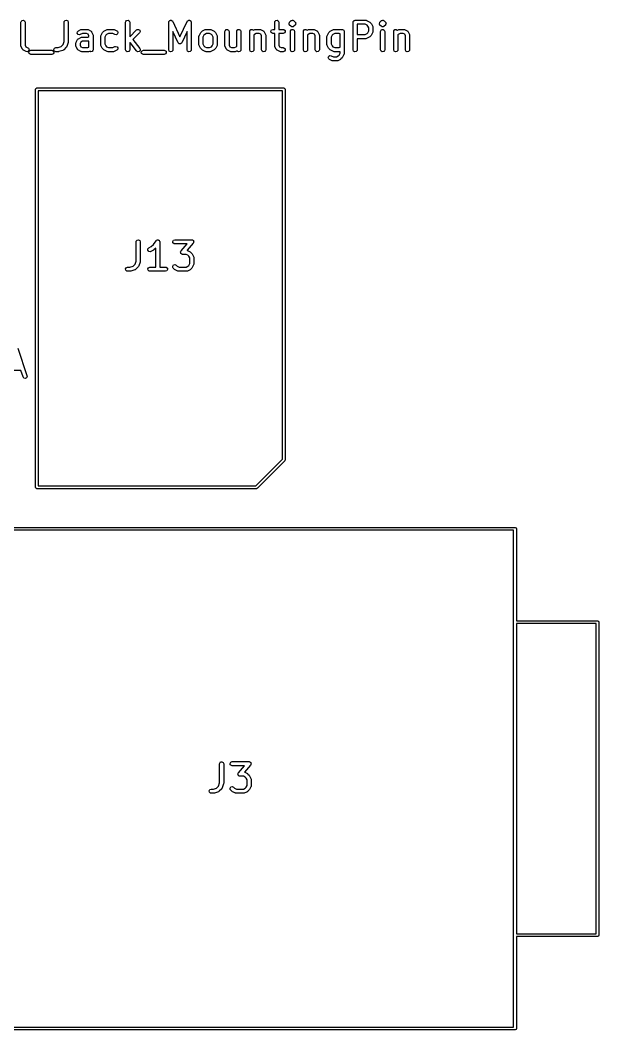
# Model space of a CAD drawing. Extents: x 0.58 to 7.69, y -5 to -0.56.
# Drawn here: x 6.862 to 7.692, y -2.01 to -0.562 of the extents above; entities that cross this region are included whole.
import ezdxf

# ---------------------------------------------------------------- set-up
doc = ezdxf.new("R2010")
doc.units = 0
doc.header["$MEASUREMENT"] = 0
doc.layers.add('BLACK', color=7, linetype='CONTINUOUS')

msp = doc.modelspace()

# ---------------------------------------------------------------- linework, layer by layer
at = {"layer": 'BLACK', "linetype": 'CONTINUOUS'}
for p, q in [((6.86319, -0.56515), (6.86337, -0.56414)), ((6.86337, -0.56414), (6.86467, -0.562593)), ((6.86467, -0.562593), (6.86665, -0.562242)), ((6.86665, -0.562242), (6.8684, -0.563252)), ((6.8684, -0.563252), (6.86909, -0.56515)), ((6.92506, -0.56515), (6.92523, -0.56414)), ((6.92523, -0.56414), (6.92653, -0.562593)), ((6.92653, -0.562593), (6.92852, -0.562242)), ((6.92852, -0.562242), (6.93027, -0.563252)), ((6.93027, -0.563252), (6.93096, -0.56515)), ((7.01317, -0.56515), (7.01335, -0.56414)), ((7.01335, -0.56414), (7.01465, -0.562593)), ((7.01465, -0.562593), (7.01664, -0.562242)), ((7.01664, -0.562242), (7.01838, -0.563252)), ((7.01838, -0.563252), (7.01908, -0.56515)), ((7.07504, -0.56515), (7.07522, -0.56414)), ((7.07522, -0.56414), (7.07547, -0.563838)), ((7.07547, -0.563838), (7.07557, -0.563457)), ((7.07557, -0.563457), (7.0761, -0.563087)), ((7.0761, -0.563087), (7.07651, -0.562593)), ((7.07651, -0.562593), (7.0769, -0.562525)), ((7.0769, -0.562525), (7.07723, -0.562298)), ((7.07723, -0.562298), (7.07787, -0.562354)), ((7.07787, -0.562354), (7.0785, -0.562242)), ((7.0785, -0.562242), (7.07884, -0.56244)), ((7.07884, -0.56244), (7.07924, -0.562474)), ((7.07924, -0.562474), (7.07969, -0.56293)), ((7.07969, -0.56293), (7.08025, -0.563252)), ((7.08025, -0.563252), (7.08039, -0.563623)), ((7.08039, -0.563623), (7.08067, -0.563902)), ((7.08067, -0.563902), (7.09111, -0.586289)), ((7.09111, -0.586289), (7.10156, -0.563902)), ((7.10156, -0.563902), (7.10215, -0.563062)), ((7.10215, -0.563062), (7.10251, -0.562895)), ((7.10251, -0.562895), (7.10276, -0.562593)), ((7.10276, -0.562593), (7.1034, -0.562481)), ((7.1034, -0.562481), (7.10398, -0.562209)), ((7.10398, -0.562209), (7.10436, -0.562311)), ((7.10436, -0.562311), (7.10475, -0.562242)), ((7.10475, -0.562242), (7.10531, -0.562565)), ((7.10531, -0.562565), (7.10593, -0.562732)), ((7.10593, -0.562732), (7.10616, -0.563055)), ((7.10616, -0.563055), (7.1065, -0.563252)), ((7.1065, -0.563252), (7.10672, -0.563858)), ((7.10672, -0.563858), (7.10709, -0.564387)), ((7.10709, -0.564387), (7.10705, -0.56478)), ((7.10705, -0.56478), (7.10719, -0.56515)), ((7.22689, -0.56515), (7.22707, -0.56414)), ((7.22707, -0.56414), (7.22837, -0.562593)), ((7.22837, -0.562593), (7.23036, -0.562242)), ((7.23036, -0.562242), (7.23211, -0.563252)), ((7.23211, -0.563252), (7.2328, -0.56515)), ((7.24838, -0.564937), (7.25026, -0.563062)), ((7.25026, -0.563062), (7.25057, -0.562839)), ((7.25057, -0.562839), (7.25065, -0.562732)), ((7.25065, -0.562732), (7.25078, -0.562698)), ((7.25078, -0.562693), (7.25087, -0.562593)), ((7.25078, -0.562698), (7.25078, -0.562693)), ((7.25087, -0.562593), (7.25095, -0.562579)), ((7.25095, -0.562579), (7.2511, -0.562474)), ((7.2511, -0.562474), (7.25186, -0.562407)), ((7.25186, -0.562407), (7.2526, -0.562209)), ((7.2526, -0.562209), (7.25272, -0.562266)), ((7.25272, -0.562266), (7.25286, -0.562242)), ((7.25286, -0.562242), (7.25297, -0.56231)), ((7.25297, -0.56231), (7.25311, -0.562298)), ((7.25311, -0.562298), (7.25374, -0.562738)), ((7.25374, -0.562738), (7.25443, -0.563062)), ((7.25443, -0.563062), (7.25631, -0.564937)), ((7.33938, -0.56515), (7.33945, -0.564767)), ((7.33942, -0.564638), (7.33949, -0.564524)), ((7.33945, -0.564767), (7.33942, -0.564638)), ((7.33949, -0.564524), (7.33956, -0.56414)), ((7.33956, -0.56414), (7.34005, -0.563553)), ((7.34005, -0.563553), (7.34043, -0.562888)), ((7.34043, -0.562888), (7.34068, -0.562797)), ((7.34068, -0.562797), (7.34086, -0.562593)), ((7.34086, -0.562593), (7.34161, -0.56246)), ((7.34161, -0.56246), (7.34233, -0.562198)), ((7.34233, -0.562198), (7.35733, -0.562198)), ((7.35733, -0.562198), (7.35834, -0.562376)), ((7.35834, -0.562376), (7.35848, -0.562489)), ((7.35848, -0.562489), (7.35865, -0.562509)), ((7.35865, -0.562509), (7.3624, -0.564384)), ((7.3624, -0.564384), (7.36311, -0.56491)), ((7.37774, -0.564937), (7.37961, -0.563062)), ((7.37961, -0.563062), (7.37993, -0.562839)), ((7.37993, -0.562839), (7.38001, -0.562732)), ((7.38001, -0.562732), (7.38014, -0.562698)), ((7.38014, -0.562693), (7.38023, -0.562593)), ((7.38014, -0.562698), (7.38014, -0.562693)), ((7.38023, -0.562593), (7.3803, -0.562579)), ((7.3803, -0.562579), (7.38045, -0.562474)), ((7.38045, -0.562474), (7.38122, -0.562407)), ((7.38122, -0.562407), (7.38196, -0.562209)), ((7.38196, -0.562209), (7.38208, -0.562266)), ((7.38208, -0.562266), (7.38222, -0.562242)), ((7.38222, -0.562242), (7.38233, -0.56231)), ((7.38233, -0.56231), (7.38247, -0.562298)), ((7.38247, -0.562298), (7.38309, -0.562738)), ((7.38309, -0.562738), (7.38379, -0.563062)), ((7.38379, -0.563062), (7.38567, -0.564937)), ((6.86319, -0.598896), (6.86319, -0.56515)), ((6.86909, -0.56515), (6.86909, -0.598199)), ((6.92506, -0.592793), (6.92506, -0.56515)), ((6.93096, -0.56515), (6.93096, -0.593272)), ((6.94393, -0.58099), (6.94405, -0.578974)), ((6.94405, -0.578974), (6.94544, -0.577507)), ((6.94544, -0.577507), (6.94919, -0.575633)), ((6.94919, -0.575633), (6.95017, -0.57534)), ((6.95017, -0.57534), (6.95034, -0.575381)), ((6.95034, -0.575381), (6.95051, -0.575321)), ((6.95051, -0.575321), (6.95801, -0.575321)), ((6.95801, -0.575321), (6.95902, -0.575499)), ((6.95902, -0.575499), (6.95915, -0.575612)), ((6.95915, -0.575612), (6.95933, -0.575633)), ((6.95933, -0.575633), (6.96308, -0.577507)), ((6.96308, -0.577507), (6.9639, -0.578118)), ((6.9639, -0.578118), (6.96407, -0.578524)), ((6.96407, -0.578524), (6.9644, -0.578828)), ((6.9644, -0.578828), (6.96627, -0.582577)), ((6.98029, -0.579935), (6.98216, -0.578061)), ((6.98216, -0.578061), (6.98289, -0.577554)), ((6.98289, -0.577554), (6.98293, -0.577507)), ((6.98293, -0.577507), (6.98668, -0.575633)), ((6.98668, -0.575633), (6.98766, -0.57534)), ((6.98766, -0.57534), (6.98784, -0.575381)), ((6.98784, -0.575381), (6.988, -0.575321)), ((6.988, -0.575321), (6.9955, -0.575321)), ((6.9955, -0.575321), (6.99651, -0.575499)), ((6.99651, -0.575499), (6.99665, -0.575612)), ((6.99665, -0.575612), (6.99682, -0.575633)), ((6.99682, -0.575633), (7.00057, -0.577507)), ((7.00057, -0.577507), (7.00139, -0.578118)), ((7.00139, -0.578118), (7.0022, -0.579972)), ((7.01317, -0.60452), (7.01317, -0.56515)), ((7.01908, -0.56515), (7.01908, -0.586143)), ((7.01908, -0.586143), (7.02903, -0.576186)), ((7.02903, -0.576186), (7.02987, -0.575598)), ((7.02987, -0.575598), (7.03189, -0.575422)), ((7.03189, -0.575422), (7.03354, -0.57658)), ((7.03406, -0.578531), (7.03321, -0.580362)), ((7.03354, -0.57658), (7.03406, -0.578531)), ((7.07504, -0.60452), (7.07504, -0.56515)), ((7.08844, -0.594521), (7.08094, -0.57846)), ((7.08094, -0.57846), (7.08094, -0.60452)), ((7.10128, -0.57846), (7.09379, -0.59452)), ((7.10128, -0.60452), (7.10128, -0.57846)), ((7.10719, -0.56515), (7.10719, -0.60452)), ((7.1209, -0.579935), (7.12277, -0.578061)), ((7.12277, -0.578061), (7.12349, -0.577554)), ((7.12349, -0.577554), (7.12354, -0.577507)), ((7.12354, -0.577507), (7.12729, -0.575633)), ((7.12729, -0.575633), (7.12827, -0.57534)), ((7.12827, -0.57534), (7.12844, -0.575381)), ((7.12844, -0.575381), (7.12861, -0.575321)), ((7.12861, -0.575321), (7.13423, -0.575321)), ((7.13423, -0.575321), (7.13524, -0.575499)), ((7.13524, -0.575499), (7.13538, -0.575612)), ((7.13538, -0.575612), (7.13555, -0.575633)), ((7.13555, -0.575633), (7.1393, -0.577507)), ((7.1393, -0.577507), (7.14001, -0.578033)), ((7.14001, -0.578033), (7.14007, -0.578061)), ((7.14007, -0.578061), (7.14195, -0.579935)), ((7.15565, -0.578274), (7.15583, -0.577264)), ((7.15565, -0.598896), (7.15565, -0.578274)), ((7.15583, -0.577264), (7.15713, -0.575717)), ((7.15713, -0.575717), (7.15912, -0.575366)), ((7.15912, -0.575366), (7.16087, -0.576376)), ((7.16087, -0.576376), (7.16156, -0.578274)), ((7.16156, -0.578274), (7.16156, -0.598199)), ((7.17253, -0.578274), (7.1727, -0.577264)), ((7.17253, -0.599548), (7.17253, -0.578274)), ((7.1727, -0.577264), (7.174, -0.575717)), ((7.174, -0.575717), (7.17599, -0.575366)), ((7.17599, -0.575366), (7.17774, -0.576376)), ((7.17774, -0.576376), (7.17843, -0.578274)), ((7.17843, -0.578274), (7.17843, -0.60452)), ((7.19127, -0.578274), (7.19145, -0.577264)), ((7.19127, -0.60452), (7.19127, -0.578274)), ((7.19145, -0.577264), (7.19275, -0.575717)), ((7.19275, -0.575717), (7.19474, -0.575366)), ((7.19474, -0.575366), (7.19649, -0.576376)), ((7.19649, -0.576376), (7.19657, -0.576611)), ((7.19657, -0.576611), (7.19853, -0.575633)), ((7.19853, -0.575633), (7.19951, -0.57534)), ((7.19951, -0.57534), (7.19968, -0.575381)), ((7.19968, -0.575381), (7.19985, -0.575321)), ((7.19985, -0.575321), (7.20547, -0.575321)), ((7.20547, -0.575321), (7.20648, -0.575499)), ((7.20648, -0.575499), (7.20662, -0.575612)), ((7.20662, -0.575612), (7.20679, -0.575633)), ((7.20679, -0.575633), (7.21054, -0.577507)), ((7.21054, -0.577507), (7.21137, -0.578118)), ((7.21137, -0.578118), (7.21154, -0.578524)), ((7.21154, -0.578524), (7.21186, -0.578828)), ((7.21186, -0.578828), (7.21374, -0.582577)), ((7.22131, -0.577761), (7.22232, -0.576012)), ((7.22166, -0.57975), (7.22131, -0.577761)), ((7.22232, -0.576012), (7.22422, -0.575321)), ((7.22422, -0.575321), (7.22689, -0.575321)), ((7.22689, -0.575321), (7.22689, -0.56515)), ((7.2328, -0.56515), (7.2328, -0.575321)), ((7.2328, -0.575321), (7.23922, -0.575321)), ((7.23922, -0.575321), (7.24023, -0.575499)), ((7.24023, -0.575499), (7.24178, -0.576797)), ((7.24213, -0.578786), (7.24112, -0.580536)), ((7.24178, -0.576797), (7.24213, -0.578786)), ((7.24753, -0.566768), (7.24764, -0.566526)), ((7.24773, -0.567509), (7.24753, -0.566768)), ((7.24762, -0.566261), (7.24806, -0.565632)), ((7.24764, -0.566526), (7.24762, -0.566261)), ((7.24779, -0.568273), (7.24773, -0.567509)), ((7.24802, -0.568592), (7.24779, -0.568273)), ((7.24805, -0.568719), (7.24802, -0.568592)), ((7.24816, -0.568794), (7.24805, -0.568719)), ((7.24806, -0.565632), (7.24838, -0.564937)), ((7.24838, -0.569113), (7.24816, -0.568794)), ((7.25026, -0.570988), (7.24838, -0.569113)), ((7.24939, -0.578274), (7.24957, -0.577264)), ((7.24939, -0.60452), (7.24939, -0.578274)), ((7.24957, -0.577264), (7.25087, -0.575717)), ((7.25095, -0.571312), (7.25026, -0.570988)), ((7.25087, -0.575717), (7.25286, -0.575366)), ((7.25158, -0.571752), (7.25095, -0.571312)), ((7.25171, -0.57174), (7.25158, -0.571752)), ((7.25183, -0.571808), (7.25171, -0.57174)), ((7.25196, -0.571784), (7.25183, -0.571808)), ((7.25209, -0.571841), (7.25196, -0.571784)), ((7.25283, -0.571643), (7.25209, -0.571841)), ((7.25359, -0.571576), (7.25283, -0.571643)), ((7.25286, -0.575366), (7.25461, -0.576376)), ((7.25374, -0.571471), (7.25359, -0.571576)), ((7.25382, -0.571457), (7.25374, -0.571471)), ((7.2539, -0.571357), (7.25382, -0.571457)), ((7.25391, -0.571353), (7.2539, -0.571357)), ((7.25404, -0.571319), (7.25391, -0.571353)), ((7.25411, -0.571211), (7.25404, -0.571319)), ((7.25443, -0.570988), (7.25411, -0.571211)), ((7.25631, -0.569113), (7.25443, -0.570988)), ((7.25461, -0.576376), (7.2553, -0.578274)), ((7.2553, -0.578274), (7.2553, -0.60452)), ((7.25631, -0.564937), (7.25653, -0.565256)), ((7.25663, -0.568418), (7.25631, -0.569113)), ((7.25653, -0.565256), (7.25664, -0.565331)), ((7.25707, -0.567789), (7.25663, -0.568418)), ((7.25664, -0.565331), (7.25667, -0.565458)), ((7.25667, -0.565458), (7.25689, -0.565777)), ((7.25689, -0.565777), (7.25696, -0.566541)), ((7.25696, -0.566541), (7.25716, -0.567282)), ((7.25716, -0.567282), (7.25705, -0.567524)), ((7.25705, -0.567524), (7.25707, -0.567789)), ((7.26814, -0.578274), (7.26832, -0.577264)), ((7.26814, -0.60452), (7.26814, -0.578274)), ((7.26832, -0.577264), (7.26961, -0.575717)), ((7.26961, -0.575717), (7.2716, -0.575366)), ((7.2716, -0.575366), (7.27335, -0.576376)), ((7.27335, -0.576376), (7.27344, -0.576611)), ((7.27344, -0.576611), (7.27539, -0.575633)), ((7.27539, -0.575633), (7.27638, -0.57534)), ((7.27638, -0.57534), (7.27655, -0.575381)), ((7.27655, -0.575381), (7.27672, -0.575321)), ((7.27672, -0.575321), (7.28234, -0.575321)), ((7.28234, -0.575321), (7.28335, -0.575499)), ((7.28335, -0.575499), (7.28348, -0.575612)), ((7.28348, -0.575612), (7.28366, -0.575633)), ((7.28366, -0.575633), (7.28741, -0.577507)), ((7.28741, -0.577507), (7.28823, -0.578118)), ((7.28823, -0.578118), (7.28841, -0.578524)), ((7.28841, -0.578524), (7.28873, -0.578828)), ((7.28873, -0.578828), (7.29061, -0.582577)), ((7.30462, -0.579935), (7.3065, -0.578061)), ((7.3065, -0.578061), (7.30722, -0.577554)), ((7.30722, -0.577554), (7.30727, -0.577507)), ((7.30727, -0.577507), (7.31102, -0.575633)), ((7.31102, -0.575633), (7.312, -0.57534)), ((7.312, -0.57534), (7.31217, -0.575381)), ((7.31217, -0.575381), (7.31234, -0.575321)), ((7.31234, -0.575321), (7.31984, -0.575321)), ((7.31984, -0.575321), (7.32085, -0.575499)), ((7.32085, -0.575499), (7.32098, -0.575612)), ((7.32098, -0.575612), (7.32116, -0.575633)), ((7.32116, -0.575633), (7.32188, -0.575993)), ((7.32188, -0.575993), (7.32211, -0.575717)), ((7.32211, -0.575717), (7.3241, -0.575366)), ((7.3241, -0.575366), (7.32585, -0.576376)), ((7.32585, -0.576376), (7.32654, -0.578274)), ((7.32654, -0.578274), (7.32654, -0.610145)), ((7.33938, -0.60452), (7.33938, -0.56515)), ((7.35663, -0.568103), (7.34529, -0.568103)), ((7.34529, -0.568103), (7.34529, -0.58282)), ((7.35933, -0.569452), (7.35663, -0.568103)), ((7.36053, -0.570649), (7.35933, -0.569452)), ((7.36188, -0.573346), (7.36053, -0.570649)), ((7.36053, -0.580274), (7.36188, -0.577577)), ((7.36188, -0.577577), (7.36188, -0.573346)), ((7.36311, -0.56491), (7.36317, -0.564937)), ((7.36317, -0.564937), (7.36504, -0.566812)), ((7.36504, -0.566812), (7.36555, -0.567535)), ((7.36555, -0.567535), (7.3656, -0.567579)), ((7.3656, -0.567579), (7.36747, -0.571329)), ((7.36747, -0.571329), (7.36776, -0.572312)), ((7.3676, -0.579284), (7.36749, -0.579419)), ((7.36778, -0.578274), (7.3676, -0.579284)), ((7.36776, -0.572312), (7.36772, -0.572484)), ((7.36772, -0.572484), (7.36778, -0.572649)), ((7.36778, -0.572649), (7.36778, -0.578274)), ((7.37689, -0.566768), (7.377, -0.566526)), ((7.37708, -0.567509), (7.37689, -0.566768)), ((7.37698, -0.566261), (7.37742, -0.565632)), ((7.377, -0.566526), (7.37698, -0.566261)), ((7.37715, -0.568273), (7.37708, -0.567509)), ((7.37737, -0.568592), (7.37715, -0.568273)), ((7.37741, -0.568719), (7.37737, -0.568592)), ((7.37752, -0.568794), (7.37741, -0.568719)), ((7.37742, -0.565632), (7.37774, -0.564937)), ((7.37774, -0.569113), (7.37752, -0.568794)), ((7.37961, -0.570988), (7.37774, -0.569113)), ((7.37875, -0.578274), (7.37893, -0.577264)), ((7.37875, -0.60452), (7.37875, -0.578274)), ((7.37893, -0.577264), (7.38023, -0.575717)), ((7.38031, -0.571312), (7.37961, -0.570988)), ((7.38023, -0.575717), (7.38222, -0.575366)), ((7.38094, -0.571752), (7.38031, -0.571312)), ((7.38107, -0.57174), (7.38094, -0.571752)), ((7.38119, -0.571808), (7.38107, -0.57174)), ((7.38132, -0.571784), (7.38119, -0.571808)), ((7.38145, -0.571841), (7.38132, -0.571784)), ((7.38219, -0.571643), (7.38145, -0.571841)), ((7.38295, -0.571576), (7.38219, -0.571643)), ((7.38222, -0.575366), (7.38396, -0.576376)), ((7.3831, -0.571471), (7.38295, -0.571576)), ((7.38318, -0.571457), (7.3831, -0.571471)), ((7.38326, -0.571357), (7.38318, -0.571457)), ((7.38327, -0.571353), (7.38326, -0.571357)), ((7.3834, -0.571319), (7.38327, -0.571353)), ((7.38347, -0.571211), (7.3834, -0.571319)), ((7.38379, -0.570988), (7.38347, -0.571211)), ((7.38567, -0.569113), (7.38379, -0.570988)), ((7.38396, -0.576376), (7.38466, -0.578274)), ((7.38466, -0.578274), (7.38466, -0.60452)), ((7.38567, -0.564937), (7.38589, -0.565256)), ((7.38599, -0.568418), (7.38567, -0.569113)), ((7.38589, -0.565256), (7.386, -0.565331)), ((7.38643, -0.567789), (7.38599, -0.568418)), ((7.386, -0.565331), (7.38603, -0.565458)), ((7.38603, -0.565458), (7.38625, -0.565777)), ((7.38625, -0.565777), (7.38632, -0.566541)), ((7.38632, -0.566541), (7.38652, -0.567282)), ((7.38652, -0.567282), (7.38641, -0.567524)), ((7.38641, -0.567524), (7.38643, -0.567789)), ((7.3975, -0.578274), (7.39768, -0.577264)), ((7.3975, -0.60452), (7.3975, -0.578274)), ((7.39768, -0.577264), (7.39897, -0.575717)), ((7.39897, -0.575717), (7.40096, -0.575366)), ((7.40096, -0.575366), (7.40271, -0.576376)), ((7.40271, -0.576376), (7.4028, -0.576611)), ((7.4028, -0.576611), (7.40475, -0.575633)), ((7.40475, -0.575633), (7.40574, -0.57534)), ((7.40574, -0.57534), (7.40591, -0.575381)), ((7.40591, -0.575381), (7.40607, -0.575321)), ((7.40607, -0.575321), (7.4117, -0.575321)), ((7.4117, -0.575321), (7.41271, -0.575499)), ((7.41271, -0.575499), (7.41284, -0.575612)), ((7.41284, -0.575612), (7.41302, -0.575633)), ((7.41302, -0.575633), (7.41677, -0.577507)), ((7.41677, -0.577507), (7.41759, -0.578118)), ((7.41759, -0.578118), (7.41777, -0.578524)), ((7.41777, -0.578524), (7.41809, -0.578828)), ((7.41809, -0.578828), (7.41996, -0.582577)), ((6.92355, -0.597301), (6.92506, -0.592793)), ((6.93096, -0.593272), (6.93081, -0.594141)), ((6.94224, -0.593826), (6.94412, -0.590077)), ((6.94513, -0.582613), (6.94393, -0.58099)), ((6.94412, -0.590077), (6.94473, -0.589253)), ((6.94473, -0.589253), (6.94513, -0.589077)), ((6.94709, -0.583082), (6.94513, -0.582613)), ((6.94513, -0.589077), (6.94544, -0.588756)), ((6.94544, -0.588756), (6.94919, -0.586881)), ((6.94808, -0.582789), (6.94709, -0.583082)), ((6.94896, -0.593598), (6.94783, -0.595844)), ((6.9512, -0.581226), (6.94808, -0.582789)), ((6.9512, -0.592475), (6.94896, -0.593598)), ((6.94919, -0.586881), (6.95017, -0.586589)), ((6.95017, -0.586589), (6.95034, -0.58663)), ((6.95034, -0.58663), (6.95051, -0.58657)), ((6.95051, -0.58657), (6.95918, -0.58657)), ((6.95731, -0.581226), (6.9512, -0.581226)), ((6.95988, -0.592475), (6.9512, -0.592475)), ((6.95955, -0.582349), (6.95731, -0.581226)), ((6.95918, -0.58657), (6.96068, -0.585823)), ((6.96068, -0.584595), (6.95955, -0.582349)), ((6.96005, -0.592415), (6.95988, -0.592475)), ((6.96022, -0.592456), (6.96005, -0.592415)), ((6.96068, -0.592319), (6.96022, -0.592456)), ((6.96068, -0.585823), (6.96068, -0.584595)), ((6.96068, -0.600821), (6.96068, -0.592319)), ((6.96627, -0.582577), (6.96656, -0.58356)), ((6.96656, -0.58356), (6.96652, -0.583732)), ((6.96652, -0.583732), (6.96658, -0.583898)), ((6.96658, -0.583898), (6.96658, -0.60452)), ((6.97755, -0.585773), (6.97773, -0.584763)), ((6.97755, -0.597021), (6.97755, -0.585773)), ((6.97773, -0.584763), (6.97784, -0.584628)), ((6.97784, -0.584628), (6.97786, -0.584452)), ((6.97786, -0.584452), (6.97974, -0.580703)), ((6.97974, -0.580703), (6.98026, -0.579994)), ((6.98026, -0.579994), (6.98029, -0.579935)), ((6.9848, -0.583772), (6.98346, -0.58647)), ((6.98346, -0.58647), (6.98346, -0.596324)), ((6.986, -0.582575), (6.9848, -0.583772)), ((6.9887, -0.581226), (6.986, -0.582575)), ((6.9948, -0.581226), (6.9887, -0.581226)), ((6.99793, -0.582789), (6.9948, -0.581226)), ((6.99994, -0.58302), (6.99793, -0.582789)), ((7.00162, -0.581908), (6.99994, -0.58302)), ((7.0022, -0.579972), (7.00162, -0.581908)), ((7.03321, -0.580362), (7.02377, -0.589799)), ((7.02377, -0.589799), (7.03348, -0.602749)), ((7.11816, -0.585773), (7.11834, -0.584763)), ((7.11816, -0.597021), (7.11816, -0.585773)), ((7.11834, -0.584763), (7.11845, -0.584628)), ((7.11845, -0.584628), (7.11847, -0.584452)), ((7.11847, -0.584452), (7.12034, -0.580703)), ((7.12034, -0.580703), (7.12087, -0.579994)), ((7.12087, -0.579994), (7.1209, -0.579935)), ((7.12541, -0.583772), (7.12406, -0.58647)), ((7.12406, -0.58647), (7.12406, -0.596324)), ((7.12661, -0.582575), (7.12541, -0.583772)), ((7.12931, -0.581226), (7.12661, -0.582575)), ((7.13354, -0.581226), (7.12931, -0.581226)), ((7.13623, -0.582575), (7.13354, -0.581226)), ((7.13743, -0.583772), (7.13623, -0.582575)), ((7.13878, -0.58647), (7.13743, -0.583772)), ((7.13878, -0.596324), (7.13878, -0.58647)), ((7.14195, -0.579935), (7.14245, -0.580658)), ((7.14245, -0.580658), (7.1425, -0.580703)), ((7.1425, -0.580703), (7.14437, -0.584452)), ((7.14437, -0.584452), (7.14467, -0.585435)), ((7.14467, -0.585435), (7.14462, -0.585607)), ((7.14462, -0.585607), (7.14469, -0.585773)), ((7.14469, -0.585773), (7.14469, -0.597021)), ((7.19785, -0.582575), (7.19718, -0.583246)), ((7.19718, -0.583246), (7.19718, -0.60452)), ((7.20055, -0.581226), (7.19785, -0.582575)), ((7.20478, -0.581226), (7.20055, -0.581226)), ((7.20702, -0.582349), (7.20478, -0.581226)), ((7.20815, -0.584595), (7.20702, -0.582349)), ((7.20815, -0.60452), (7.20815, -0.584595)), ((7.21374, -0.582577), (7.21403, -0.58356)), ((7.21403, -0.58356), (7.21399, -0.583732)), ((7.21399, -0.583732), (7.21405, -0.583898)), ((7.21405, -0.583898), (7.21405, -0.60452)), ((7.22321, -0.581048), (7.22166, -0.57975)), ((7.22422, -0.581226), (7.22321, -0.581048)), ((7.22689, -0.581226), (7.22422, -0.581226)), ((7.22689, -0.598896), (7.22689, -0.581226)), ((7.23922, -0.581226), (7.2328, -0.581226)), ((7.2328, -0.581226), (7.2328, -0.598199)), ((7.24112, -0.580536), (7.23922, -0.581226)), ((7.27472, -0.582575), (7.27404, -0.583246)), ((7.27404, -0.583246), (7.27404, -0.60452)), ((7.27741, -0.581226), (7.27472, -0.582575)), ((7.28164, -0.581226), (7.27741, -0.581226)), ((7.28389, -0.582349), (7.28164, -0.581226)), ((7.28501, -0.584595), (7.28389, -0.582349)), ((7.28501, -0.60452), (7.28501, -0.584595)), ((7.29061, -0.582577), (7.2909, -0.58356)), ((7.2909, -0.58356), (7.29086, -0.583732)), ((7.29086, -0.583732), (7.29092, -0.583898)), ((7.29092, -0.583898), (7.29092, -0.60452)), ((7.30188, -0.585773), (7.30206, -0.584763)), ((7.30188, -0.597021), (7.30188, -0.585773)), ((7.30206, -0.584763), (7.30218, -0.584628)), ((7.30218, -0.584628), (7.3022, -0.584452)), ((7.3022, -0.584452), (7.30407, -0.580703)), ((7.30407, -0.580703), (7.3046, -0.579994)), ((7.3046, -0.579994), (7.30462, -0.579935)), ((7.30914, -0.583772), (7.30779, -0.58647)), ((7.30779, -0.58647), (7.30779, -0.596324)), ((7.31034, -0.582575), (7.30914, -0.583772)), ((7.31303, -0.581226), (7.31034, -0.582575)), ((7.31914, -0.581226), (7.31303, -0.581226)), ((7.32063, -0.581973), (7.31914, -0.581226)), ((7.32063, -0.600821), (7.32063, -0.581973)), ((7.34529, -0.58282), (7.35663, -0.58282)), ((7.35733, -0.588726), (7.34529, -0.588726)), ((7.34529, -0.588726), (7.34529, -0.60452)), ((7.35663, -0.58282), (7.35933, -0.581471)), ((7.3575, -0.588665), (7.35733, -0.588726)), ((7.35767, -0.588706), (7.3575, -0.588665)), ((7.35865, -0.588414), (7.35767, -0.588706)), ((7.3624, -0.586539), (7.35865, -0.588414)), ((7.35933, -0.581471), (7.36053, -0.580274)), ((7.36244, -0.586492), (7.3624, -0.586539)), ((7.36317, -0.585986), (7.36244, -0.586492)), ((7.36504, -0.584111), (7.36317, -0.585986)), ((7.36507, -0.584053), (7.36504, -0.584111)), ((7.3656, -0.583344), (7.36507, -0.584053)), ((7.36747, -0.579594), (7.3656, -0.583344)), ((7.36749, -0.579419), (7.36747, -0.579594)), ((7.40407, -0.582575), (7.4034, -0.583246)), ((7.4034, -0.583246), (7.4034, -0.60452)), ((7.40677, -0.581226), (7.40407, -0.582575)), ((7.411, -0.581226), (7.40677, -0.581226)), ((7.41325, -0.582349), (7.411, -0.581226)), ((7.41437, -0.584595), (7.41325, -0.582349)), ((7.41437, -0.60452), (7.41437, -0.584595)), ((7.41996, -0.582577), (7.42026, -0.58356)), ((7.42026, -0.58356), (7.42022, -0.583732)), ((7.42022, -0.583732), (7.42028, -0.583898)), ((7.42028, -0.583898), (7.42028, -0.60452)), ((6.86325, -0.599062), (6.86319, -0.598896)), ((6.86321, -0.599234), (6.86325, -0.599062)), ((6.8635, -0.600217), (6.86321, -0.599234)), ((6.86538, -0.603966), (6.8635, -0.600217)), ((6.8657, -0.60427), (6.86538, -0.603966)), ((6.86587, -0.604676), (6.8657, -0.60427)), ((6.8667, -0.605287), (6.86587, -0.604676)), ((6.87045, -0.607161), (6.8667, -0.605287)), ((6.86909, -0.598199), (6.87022, -0.600445)), ((6.87022, -0.600445), (6.87309, -0.601879)), ((6.87245, -0.607392), (6.87045, -0.607161)), ((6.87414, -0.60628), (6.87245, -0.607392)), ((6.87309, -0.601879), (6.87391, -0.60249)), ((6.87391, -0.60249), (6.87471, -0.604344)), ((6.87471, -0.604344), (6.87414, -0.60628)), ((6.87448, -0.607757), (6.87549, -0.606008)), ((6.87483, -0.609746), (6.87448, -0.607757)), ((6.87549, -0.606008), (6.87739, -0.605317)), ((6.87739, -0.605317), (6.90739, -0.605317)), ((6.90739, -0.605317), (6.9084, -0.605495)), ((6.9084, -0.605495), (6.90994, -0.606794)), ((6.90994, -0.606794), (6.91029, -0.608783)), ((6.9101, -0.604008), (6.91111, -0.602259)), ((6.91045, -0.605997), (6.9101, -0.604008)), ((6.912, -0.607295), (6.91045, -0.605997)), ((6.91111, -0.602259), (6.91301, -0.601568)), ((6.91301, -0.607473), (6.912, -0.607295)), ((6.91301, -0.601568), (6.91628, -0.601568)), ((6.91676, -0.607473), (6.91301, -0.607473)), ((6.91628, -0.601568), (6.92079, -0.600065)), ((6.91682, -0.607451), (6.91676, -0.607473)), ((6.91769, -0.607322), (6.91682, -0.607451)), ((6.92332, -0.605447), (6.91769, -0.607322)), ((6.92079, -0.600065), (6.92355, -0.597301)), ((6.92346, -0.605337), (6.92332, -0.605447)), ((6.92363, -0.605322), (6.92346, -0.605337)), ((6.92447, -0.604734), (6.92363, -0.605322)), ((6.92822, -0.600984), (6.92447, -0.604734)), ((6.9283, -0.600824), (6.92822, -0.600984)), ((6.92845, -0.600732), (6.9283, -0.600824)), ((6.92894, -0.59983), (6.92845, -0.600732)), ((6.93081, -0.594206), (6.92894, -0.59983)), ((6.93081, -0.594141), (6.93081, -0.594206)), ((6.94193, -0.595147), (6.94211, -0.594137)), ((6.94193, -0.598896), (6.94193, -0.595147)), ((6.94199, -0.599062), (6.94193, -0.598896)), ((6.94195, -0.599234), (6.94199, -0.599062)), ((6.94224, -0.600217), (6.94195, -0.599234)), ((6.94211, -0.594137), (6.94222, -0.594001)), ((6.94222, -0.594001), (6.94224, -0.593826)), ((6.94412, -0.603966), (6.94224, -0.600217)), ((6.94444, -0.60427), (6.94412, -0.603966)), ((6.94461, -0.604676), (6.94444, -0.60427)), ((6.94544, -0.605287), (6.94461, -0.604676)), ((6.94919, -0.607161), (6.94544, -0.605287)), ((6.94783, -0.595844), (6.94783, -0.598199)), ((6.94783, -0.598199), (6.94896, -0.600445)), ((6.94896, -0.600445), (6.9512, -0.601568)), ((6.94936, -0.607182), (6.94919, -0.607161)), ((6.9495, -0.607295), (6.94936, -0.607182)), ((6.95051, -0.607473), (6.9495, -0.607295)), ((6.95988, -0.607473), (6.95051, -0.607473)), ((6.9512, -0.601568), (6.95918, -0.601568)), ((6.95918, -0.601568), (6.96068, -0.600821)), ((6.96005, -0.607413), (6.95988, -0.607473)), ((6.96022, -0.607454), (6.96005, -0.607413)), ((6.9612, -0.607161), (6.96022, -0.607454)), ((6.96198, -0.606772), (6.9612, -0.607161)), ((6.96312, -0.607428), (6.96198, -0.606772)), ((6.96511, -0.607078), (6.96312, -0.607428)), ((6.9664, -0.60553), (6.96511, -0.607078)), ((6.96658, -0.60452), (6.9664, -0.60553)), ((6.97761, -0.597187), (6.97755, -0.597021)), ((6.97757, -0.597359), (6.97761, -0.597187)), ((6.97786, -0.598342), (6.97757, -0.597359)), ((6.97974, -0.602091), (6.97786, -0.598342)), ((6.97978, -0.602136), (6.97974, -0.602091)), ((6.98029, -0.602859), (6.97978, -0.602136)), ((6.98216, -0.604734), (6.98029, -0.602859)), ((6.98222, -0.604761), (6.98216, -0.604734)), ((6.98293, -0.605287), (6.98222, -0.604761)), ((6.98668, -0.607161), (6.98293, -0.605287)), ((6.98346, -0.596324), (6.9848, -0.599022)), ((6.9848, -0.599022), (6.986, -0.600219)), ((6.986, -0.600219), (6.9887, -0.601568)), ((6.98686, -0.607182), (6.98668, -0.607161)), ((6.98699, -0.607295), (6.98686, -0.607182)), ((6.988, -0.607473), (6.98699, -0.607295)), ((6.9955, -0.607473), (6.988, -0.607473)), ((6.9887, -0.601568), (6.9948, -0.601568)), ((6.9948, -0.601568), (6.99793, -0.600005)), ((6.99567, -0.607413), (6.9955, -0.607473)), ((6.99584, -0.607454), (6.99567, -0.607413)), ((6.99682, -0.607161), (6.99584, -0.607454)), ((7.00057, -0.605287), (6.99682, -0.607161)), ((6.99793, -0.600005), (6.99891, -0.599712)), ((6.99891, -0.599712), (7.00088, -0.600182)), ((7.00196, -0.60382), (7.00057, -0.605287)), ((7.00088, -0.600182), (7.00208, -0.601804)), ((7.00208, -0.601804), (7.00196, -0.60382)), ((7.01386, -0.606418), (7.01317, -0.60452)), ((7.01561, -0.607428), (7.01386, -0.606418)), ((7.0176, -0.607078), (7.01561, -0.607428)), ((7.0189, -0.60553), (7.0176, -0.607078)), ((7.01908, -0.60452), (7.0189, -0.60553)), ((7.01955, -0.594018), (7.01908, -0.594495)), ((7.01908, -0.594495), (7.01908, -0.60452)), ((7.02876, -0.606292), (7.01955, -0.594018)), ((7.03045, -0.607396), (7.02876, -0.606292)), ((7.03246, -0.607154), (7.03045, -0.607396)), ((7.03384, -0.60568), (7.03246, -0.607154)), ((7.03348, -0.602749), (7.03395, -0.603664)), ((7.03395, -0.603664), (7.03384, -0.60568)), ((7.03571, -0.607757), (7.03672, -0.606008)), ((7.03606, -0.609746), (7.03571, -0.607757)), ((7.03672, -0.606008), (7.03862, -0.605317)), ((7.03862, -0.605317), (7.06862, -0.605317)), ((7.06862, -0.605317), (7.06963, -0.605495)), ((7.06963, -0.605495), (7.07117, -0.606794)), ((7.07117, -0.606794), (7.07152, -0.608783)), ((7.07573, -0.606418), (7.07504, -0.60452)), ((7.07748, -0.607428), (7.07573, -0.606418)), ((7.07947, -0.607078), (7.07748, -0.607428)), ((7.08076, -0.60553), (7.07947, -0.607078)), ((7.08094, -0.60452), (7.08076, -0.60553)), ((7.08898, -0.595062), (7.08844, -0.594521)), ((7.08942, -0.59569), (7.08898, -0.595062)), ((7.08968, -0.595759), (7.08942, -0.59569)), ((7.08987, -0.595948), (7.08968, -0.595759)), ((7.09063, -0.596015), (7.08987, -0.595948)), ((7.09137, -0.596213), (7.09063, -0.596015)), ((7.09161, -0.596101), (7.09137, -0.596213)), ((7.09188, -0.596124), (7.09161, -0.596101)), ((7.09251, -0.595684), (7.09188, -0.596124)), ((7.0932, -0.59536), (7.09251, -0.595684)), ((7.09343, -0.59504), (7.0932, -0.59536)), ((7.09353, -0.594965), (7.09343, -0.59504)), ((7.09357, -0.594838), (7.09353, -0.594965)), ((7.09379, -0.59452), (7.09357, -0.594838)), ((7.10198, -0.606418), (7.10128, -0.60452)), ((7.10372, -0.607428), (7.10198, -0.606418)), ((7.10571, -0.607078), (7.10372, -0.607428)), ((7.10701, -0.60553), (7.10571, -0.607078)), ((7.10719, -0.60452), (7.10701, -0.60553)), ((7.11822, -0.597187), (7.11816, -0.597021)), ((7.11818, -0.597359), (7.11822, -0.597187)), ((7.11847, -0.598342), (7.11818, -0.597359)), ((7.12034, -0.602091), (7.11847, -0.598342)), ((7.12039, -0.602136), (7.12034, -0.602091)), ((7.1209, -0.602859), (7.12039, -0.602136)), ((7.12277, -0.604734), (7.1209, -0.602859)), ((7.12283, -0.604761), (7.12277, -0.604734)), ((7.12354, -0.605287), (7.12283, -0.604761)), ((7.12729, -0.607161), (7.12354, -0.605287)), ((7.12406, -0.596324), (7.12541, -0.599022)), ((7.12541, -0.599022), (7.12661, -0.600219)), ((7.12661, -0.600219), (7.12931, -0.601568)), ((7.12746, -0.607182), (7.12729, -0.607161)), ((7.1276, -0.607295), (7.12746, -0.607182)), ((7.12861, -0.607473), (7.1276, -0.607295)), ((7.13423, -0.607473), (7.12861, -0.607473)), ((7.12931, -0.601568), (7.13354, -0.601568)), ((7.13354, -0.601568), (7.13623, -0.600219)), ((7.1344, -0.607413), (7.13423, -0.607473)), ((7.13457, -0.607454), (7.1344, -0.607413)), ((7.13555, -0.607161), (7.13457, -0.607454)), ((7.1393, -0.605287), (7.13555, -0.607161)), ((7.13623, -0.600219), (7.13743, -0.599022)), ((7.13743, -0.599022), (7.13878, -0.596324)), ((7.13935, -0.60524), (7.1393, -0.605287)), ((7.14007, -0.604734), (7.13935, -0.60524)), ((7.14195, -0.602859), (7.14007, -0.604734)), ((7.14197, -0.6028), (7.14195, -0.602859)), ((7.1425, -0.602091), (7.14197, -0.6028)), ((7.14437, -0.598342), (7.1425, -0.602091)), ((7.14439, -0.598166), (7.14437, -0.598342)), ((7.14451, -0.598031), (7.14439, -0.598166)), ((7.14469, -0.597021), (7.14451, -0.598031)), ((7.15571, -0.599062), (7.15565, -0.598896)), ((7.15567, -0.599234), (7.15571, -0.599062)), ((7.15596, -0.600217), (7.15567, -0.599234)), ((7.15784, -0.603966), (7.15596, -0.600217)), ((7.15816, -0.60427), (7.15784, -0.603966)), ((7.15834, -0.604676), (7.15816, -0.60427)), ((7.15916, -0.605287), (7.15834, -0.604676)), ((7.16291, -0.607161), (7.15916, -0.605287)), ((7.16156, -0.598199), (7.16268, -0.600445)), ((7.16268, -0.600445), (7.16493, -0.601568)), ((7.16308, -0.607182), (7.16291, -0.607161)), ((7.16322, -0.607295), (7.16308, -0.607182)), ((7.16423, -0.607473), (7.16322, -0.607295)), ((7.16985, -0.607473), (7.16423, -0.607473)), ((7.16493, -0.601568), (7.16916, -0.601568)), ((7.16916, -0.601568), (7.17185, -0.600219)), ((7.17002, -0.607413), (7.16985, -0.607473)), ((7.17019, -0.607454), (7.17002, -0.607413)), ((7.17117, -0.607161), (7.17019, -0.607454)), ((7.17313, -0.606183), (7.17117, -0.607161)), ((7.17185, -0.600219), (7.17253, -0.599548)), ((7.17322, -0.606418), (7.17313, -0.606183)), ((7.17497, -0.607428), (7.17322, -0.606418)), ((7.17695, -0.607078), (7.17497, -0.607428)), ((7.17825, -0.60553), (7.17695, -0.607078)), ((7.17843, -0.60452), (7.17825, -0.60553)), ((7.19196, -0.606418), (7.19127, -0.60452)), ((7.19371, -0.607428), (7.19196, -0.606418)), ((7.1957, -0.607078), (7.19371, -0.607428)), ((7.197, -0.60553), (7.1957, -0.607078)), ((7.19718, -0.60452), (7.197, -0.60553)), ((7.20884, -0.606418), (7.20815, -0.60452)), ((7.21059, -0.607428), (7.20884, -0.606418)), ((7.21258, -0.607078), (7.21059, -0.607428)), ((7.21387, -0.60553), (7.21258, -0.607078)), ((7.21405, -0.60452), (7.21387, -0.60553)), ((7.22695, -0.599062), (7.22689, -0.598896)), ((7.22691, -0.599234), (7.22695, -0.599062)), ((7.22721, -0.600217), (7.22691, -0.599234)), ((7.22908, -0.603966), (7.22721, -0.600217)), ((7.2294, -0.60427), (7.22908, -0.603966)), ((7.22958, -0.604676), (7.2294, -0.60427)), ((7.2304, -0.605287), (7.22958, -0.604676)), ((7.23415, -0.607161), (7.2304, -0.605287)), ((7.2328, -0.598199), (7.23392, -0.600445)), ((7.23392, -0.600445), (7.23617, -0.601568)), ((7.23433, -0.607182), (7.23415, -0.607161)), ((7.23446, -0.607295), (7.23433, -0.607182)), ((7.23547, -0.607473), (7.23446, -0.607295)), ((7.23922, -0.607473), (7.23547, -0.607473)), ((7.23617, -0.601568), (7.23922, -0.601568)), ((7.23922, -0.601568), (7.24023, -0.601746)), ((7.24112, -0.606782), (7.23922, -0.607473)), ((7.24023, -0.601746), (7.24178, -0.603044)), ((7.24213, -0.605033), (7.24112, -0.606782)), ((7.24178, -0.603044), (7.24213, -0.605033)), ((7.25008, -0.606418), (7.24939, -0.60452)), ((7.25183, -0.607428), (7.25008, -0.606418)), ((7.25382, -0.607078), (7.25183, -0.607428)), ((7.25512, -0.60553), (7.25382, -0.607078)), ((7.2553, -0.60452), (7.25512, -0.60553)), ((7.26883, -0.606418), (7.26814, -0.60452)), ((7.27058, -0.607428), (7.26883, -0.606418)), ((7.27257, -0.607078), (7.27058, -0.607428)), ((7.27387, -0.60553), (7.27257, -0.607078)), ((7.27404, -0.60452), (7.27387, -0.60553)), ((7.2857, -0.606418), (7.28501, -0.60452)), ((7.28745, -0.607428), (7.2857, -0.606418)), ((7.28944, -0.607078), (7.28745, -0.607428)), ((7.29074, -0.60553), (7.28944, -0.607078)), ((7.29092, -0.60452), (7.29074, -0.60553)), ((7.30194, -0.597187), (7.30188, -0.597021)), ((7.3019, -0.597359), (7.30194, -0.597187)), ((7.3022, -0.598342), (7.3019, -0.597359)), ((7.30407, -0.602091), (7.3022, -0.598342)), ((7.30412, -0.602136), (7.30407, -0.602091)), ((7.30462, -0.602859), (7.30412, -0.602136)), ((7.3065, -0.604734), (7.30462, -0.602859)), ((7.30656, -0.604761), (7.3065, -0.604734)), ((7.30727, -0.605287), (7.30656, -0.604761)), ((7.31102, -0.607161), (7.30727, -0.605287)), ((7.30779, -0.596324), (7.30914, -0.599022)), ((7.30914, -0.599022), (7.31034, -0.600219)), ((7.31034, -0.600219), (7.31303, -0.601568)), ((7.31119, -0.607182), (7.31102, -0.607161)), ((7.31133, -0.607295), (7.31119, -0.607182)), ((7.31234, -0.607473), (7.31133, -0.607295)), ((7.31984, -0.607473), (7.31234, -0.607473)), ((7.31303, -0.601568), (7.31914, -0.601568)), ((7.31914, -0.601568), (7.32063, -0.600821)), ((7.32, -0.607413), (7.31984, -0.607473)), ((7.32017, -0.607454), (7.32, -0.607413)), ((7.32063, -0.607317), (7.32017, -0.607454)), ((7.32063, -0.609448), (7.32063, -0.607317)), ((7.34007, -0.606418), (7.33938, -0.60452)), ((7.34182, -0.607428), (7.34007, -0.606418)), ((7.34381, -0.607078), (7.34182, -0.607428)), ((7.34511, -0.60553), (7.34381, -0.607078)), ((7.34529, -0.60452), (7.34511, -0.60553)), ((7.37944, -0.606418), (7.37875, -0.60452)), ((7.38119, -0.607428), (7.37944, -0.606418)), ((7.38318, -0.607078), (7.38119, -0.607428)), ((7.38448, -0.60553), (7.38318, -0.607078)), ((7.38466, -0.60452), (7.38448, -0.60553)), ((7.39819, -0.606418), (7.3975, -0.60452)), ((7.39994, -0.607428), (7.39819, -0.606418)), ((7.40193, -0.607078), (7.39994, -0.607428)), ((7.40322, -0.60553), (7.40193, -0.607078)), ((7.4034, -0.60452), (7.40322, -0.60553)), ((7.41506, -0.606418), (7.41437, -0.60452)), ((7.41681, -0.607428), (7.41506, -0.606418)), ((7.4188, -0.607078), (7.41681, -0.607428)), ((7.4201, -0.60553), (7.4188, -0.607078)), ((7.42028, -0.60452), (7.4201, -0.60553)), ((6.87638, -0.611045), (6.87483, -0.609746)), ((6.87739, -0.611223), (6.87638, -0.611045)), ((6.90739, -0.611223), (6.87739, -0.611223)), ((6.90928, -0.610532), (6.90739, -0.611223)), ((6.91029, -0.608783), (6.90928, -0.610532)), ((7.03761, -0.611045), (7.03606, -0.609746)), ((7.03862, -0.611223), (7.03761, -0.611045)), ((7.06862, -0.611223), (7.03862, -0.611223)), ((7.07051, -0.610532), (7.06862, -0.611223)), ((7.07152, -0.608783), (7.07051, -0.610532)), ((7.30376, -0.615946), (7.30434, -0.61401)), ((7.30457, -0.617799), (7.30376, -0.615946)), ((7.30434, -0.61401), (7.30603, -0.612897)), ((7.30539, -0.61841), (7.30457, -0.617799)), ((7.30914, -0.620285), (7.30539, -0.61841)), ((7.30603, -0.612897), (7.30803, -0.613128)), ((7.30803, -0.613128), (7.31116, -0.614691)), ((7.30932, -0.620305), (7.30914, -0.620285)), ((7.30945, -0.620418), (7.30932, -0.620305)), ((7.31046, -0.620597), (7.30945, -0.620418)), ((7.31609, -0.620597), (7.31046, -0.620597)), ((7.31116, -0.614691), (7.31539, -0.614691)), ((7.31539, -0.614691), (7.31809, -0.613342)), ((7.31625, -0.620536), (7.31609, -0.620597)), ((7.31642, -0.620577), (7.31625, -0.620536)), ((7.31741, -0.620285), (7.31642, -0.620577)), ((7.32116, -0.61841), (7.31741, -0.620285)), ((7.31809, -0.613342), (7.31928, -0.612145)), ((7.31928, -0.612145), (7.32063, -0.609448)), ((7.3212, -0.618363), (7.32116, -0.61841)), ((7.32192, -0.617857), (7.3212, -0.618363)), ((7.3238, -0.615982), (7.32192, -0.617857)), ((7.32382, -0.615924), (7.3238, -0.615982)), ((7.32435, -0.615215), (7.32382, -0.615924)), ((7.32623, -0.611465), (7.32435, -0.615215)), ((7.32625, -0.61129), (7.32623, -0.611465)), ((7.32636, -0.611155), (7.32625, -0.61129)), ((7.32654, -0.610145), (7.32636, -0.611155)), ((6.88386, -0.661417), (6.88443, -0.660025)), ((6.88386, -1.23228), (6.88386, -0.661417)), ((6.88443, -0.660025), (6.88583, -0.659449)), ((6.88583, -0.659449), (7.24016, -0.659449)), ((6.8878, -0.663386), (6.8878, -1.23031)), ((7.23819, -0.663386), (6.8878, -0.663386)), ((7.23819, -1.1921), (7.23819, -0.663386)), ((7.24016, -0.659449), (7.24155, -0.660025)), ((7.24155, -0.660025), (7.24213, -0.661417)), ((7.24213, -0.661417), (7.24213, -1.19291)), ((7.02817, -0.880111), (7.02835, -0.879101)), ((7.02817, -0.907753), (7.02817, -0.880111)), ((7.02835, -0.879101), (7.02964, -0.877554)), ((7.02964, -0.877554), (7.03163, -0.877203)), ((7.03163, -0.877203), (7.03338, -0.878213)), ((7.03338, -0.878213), (7.03407, -0.880111)), ((7.03407, -0.880111), (7.03407, -0.908232)), ((7.0532, -0.883854), (7.05679, -0.878473)), ((7.05679, -0.878473), (7.05749, -0.877732)), ((7.05749, -0.877732), (7.05766, -0.877684)), ((7.05766, -0.877684), (7.05777, -0.877554)), ((7.05777, -0.877554), (7.05861, -0.877405)), ((7.05861, -0.877405), (7.05943, -0.877164)), ((7.05943, -0.877164), (7.05959, -0.877233)), ((7.05959, -0.877233), (7.05976, -0.877203)), ((7.05976, -0.877203), (7.0605, -0.877631)), ((7.0605, -0.877631), (7.06128, -0.877976)), ((7.06128, -0.877976), (7.06136, -0.878128)), ((7.06136, -0.878128), (7.0615, -0.878213)), ((7.0615, -0.878213), (7.0618, -0.879018)), ((7.0618, -0.879018), (7.06218, -0.879786)), ((7.06218, -0.879786), (7.06214, -0.879951)), ((7.06214, -0.879951), (7.0622, -0.880111)), ((7.0622, -0.880111), (7.0622, -0.916528)), ((7.08071, -0.879598), (7.08172, -0.877849)), ((7.08106, -0.881587), (7.08071, -0.879598)), ((7.0826, -0.882886), (7.08106, -0.881587)), ((7.08172, -0.877849), (7.08361, -0.877158)), ((7.08361, -0.883064), (7.0826, -0.882886)), ((7.08361, -0.877158), (7.10799, -0.877158)), ((7.10148, -0.883064), (7.08361, -0.883064)), ((7.09264, -0.893165), (7.10148, -0.883064)), ((7.11021, -0.882055), (7.10125, -0.892291)), ((7.10799, -0.877158), (7.10842, -0.877235)), ((7.10842, -0.877235), (7.10856, -0.877214)), ((7.10856, -0.877214), (7.10866, -0.877278)), ((7.10866, -0.877278), (7.109, -0.877336)), ((7.109, -0.877336), (7.10961, -0.877848)), ((7.10961, -0.877848), (7.11029, -0.87826)), ((7.1105, -0.881313), (7.11021, -0.882055)), ((7.11029, -0.87826), (7.11036, -0.878483)), ((7.11036, -0.878483), (7.11054, -0.878635)), ((7.11089, -0.880624), (7.1105, -0.881313)), ((7.11054, -0.878635), (7.11068, -0.879419)), ((7.11068, -0.879419), (7.11094, -0.880172)), ((7.11094, -0.880172), (7.11085, -0.880392)), ((7.11085, -0.880392), (7.11089, -0.880624)), ((7.04516, -0.892201), (7.04528, -0.890185)), ((7.04637, -0.893824), (7.04516, -0.892201)), ((7.04528, -0.890185), (7.04667, -0.888719)), ((7.04833, -0.894293), (7.04637, -0.893824)), ((7.04667, -0.888719), (7.04999, -0.887058)), ((7.04931, -0.894001), (7.04833, -0.894293)), ((7.05306, -0.892126), (7.04931, -0.894001)), ((7.04999, -0.887058), (7.0532, -0.883854)), ((7.05311, -0.892079), (7.05306, -0.892126)), ((7.05383, -0.891573), (7.05311, -0.892079)), ((7.05629, -0.889114), (7.05383, -0.891573)), ((7.05629, -0.916528), (7.05629, -0.889114)), ((7.09191, -0.895048), (7.092, -0.894828)), ((7.09217, -0.895801), (7.09191, -0.895048)), ((7.09196, -0.894596), (7.09235, -0.893907)), ((7.092, -0.894828), (7.09196, -0.894596)), ((7.09231, -0.896585), (7.09217, -0.895801)), ((7.09249, -0.896737), (7.09231, -0.896585)), ((7.09235, -0.893907), (7.09264, -0.893165)), ((7.09256, -0.89696), (7.09249, -0.896737)), ((7.09324, -0.897372), (7.09256, -0.89696)), ((7.09385, -0.897884), (7.09324, -0.897372)), ((7.09419, -0.897942), (7.09385, -0.897884)), ((7.10125, -0.892291), (7.1015, -0.892334)), ((7.1015, -0.892334), (7.10163, -0.892448)), ((7.10163, -0.892448), (7.10181, -0.892468)), ((7.10181, -0.892468), (7.10556, -0.894343)), ((7.10556, -0.894343), (7.10627, -0.894869)), ((7.10627, -0.894869), (7.10632, -0.894896)), ((7.10632, -0.894896), (7.1082, -0.896771)), ((7.1082, -0.896771), (7.10871, -0.897494)), ((7.10871, -0.897494), (7.10875, -0.897538)), ((7.10875, -0.897538), (7.11063, -0.901288)), ((7.0239, -0.915025), (7.02667, -0.912262)), ((7.02667, -0.912262), (7.02817, -0.907753)), ((7.03392, -0.909166), (7.03205, -0.91479)), ((7.03407, -0.908232), (7.03392, -0.909102)), ((7.03392, -0.909102), (7.03392, -0.909166)), ((7.09429, -0.898006), (7.09419, -0.897942)), ((7.09443, -0.897985), (7.09429, -0.898006)), ((7.09486, -0.898062), (7.09443, -0.897985)), ((7.09979, -0.898062), (7.09486, -0.898062)), ((7.10249, -0.899411), (7.09979, -0.898062)), ((7.10368, -0.900608), (7.10249, -0.899411)), ((7.10503, -0.903305), (7.10368, -0.900608)), ((7.10368, -0.913982), (7.10503, -0.911285)), ((7.10503, -0.911285), (7.10503, -0.903305)), ((7.11063, -0.901288), (7.11092, -0.902271)), ((7.11094, -0.911982), (7.11076, -0.912992)), ((7.11092, -0.902271), (7.11088, -0.902442)), ((7.11088, -0.902442), (7.11094, -0.902608)), ((7.11094, -0.902608), (7.11094, -0.911982)), ((7.01322, -0.918968), (7.01422, -0.917219)), ((7.01357, -0.920957), (7.01322, -0.918968)), ((7.01511, -0.922256), (7.01357, -0.920957)), ((7.01422, -0.917219), (7.01612, -0.916528)), ((7.01612, -0.922434), (7.01511, -0.922256)), ((7.01612, -0.916528), (7.01939, -0.916528)), ((7.01987, -0.922434), (7.01612, -0.922434)), ((7.01939, -0.916528), (7.0239, -0.915025)), ((7.01993, -0.922412), (7.01987, -0.922434)), ((7.02081, -0.922282), (7.01993, -0.922412)), ((7.02643, -0.920408), (7.02081, -0.922282)), ((7.02657, -0.920298), (7.02643, -0.920408)), ((7.02674, -0.920282), (7.02657, -0.920298)), ((7.02758, -0.919694), (7.02674, -0.920282)), ((7.03133, -0.915945), (7.02758, -0.919694)), ((7.03141, -0.915785), (7.03133, -0.915945)), ((7.03156, -0.915692), (7.03141, -0.915785)), ((7.03205, -0.91479), (7.03156, -0.915692)), ((7.04509, -0.918968), (7.0461, -0.917219)), ((7.04544, -0.920957), (7.04509, -0.918968)), ((7.04698, -0.922256), (7.04544, -0.920957)), ((7.0461, -0.917219), (7.04799, -0.916528)), ((7.04799, -0.922434), (7.04698, -0.922256)), ((7.04799, -0.916528), (7.05629, -0.916528)), ((7.07049, -0.922434), (7.04799, -0.922434)), ((7.0622, -0.916528), (7.07049, -0.916528)), ((7.07049, -0.916528), (7.0715, -0.916706)), ((7.07239, -0.921743), (7.07049, -0.922434)), ((7.0715, -0.916706), (7.07305, -0.918005)), ((7.0734, -0.919994), (7.07239, -0.921743)), ((7.07305, -0.918005), (7.0734, -0.919994)), ((7.08076, -0.914967), (7.08192, -0.913313)), ((7.08094, -0.916979), (7.08076, -0.914967)), ((7.08153, -0.917819), (7.08094, -0.916979)), ((7.0834, -0.919694), (7.08153, -0.917819)), ((7.08192, -0.913313), (7.08387, -0.91279)), ((7.08346, -0.919721), (7.0834, -0.919694)), ((7.08417, -0.920247), (7.08346, -0.919721)), ((7.08387, -0.91279), (7.0857, -0.913644)), ((7.08792, -0.922122), (7.08417, -0.920247)), ((7.0857, -0.913644), (7.08724, -0.91518)), ((7.08724, -0.91518), (7.08994, -0.916528)), ((7.08809, -0.922142), (7.08792, -0.922122)), ((7.08823, -0.922256), (7.08809, -0.922142)), ((7.08924, -0.922434), (7.08823, -0.922256)), ((7.10049, -0.922434), (7.08924, -0.922434)), ((7.08994, -0.916528), (7.09979, -0.916528)), ((7.09979, -0.916528), (7.10249, -0.91518)), ((7.10065, -0.922373), (7.10049, -0.922434)), ((7.10082, -0.922414), (7.10065, -0.922373)), ((7.10181, -0.922122), (7.10082, -0.922414)), ((7.10556, -0.920247), (7.10181, -0.922122)), ((7.10249, -0.91518), (7.10368, -0.913982)), ((7.1056, -0.920201), (7.10556, -0.920247)), ((7.10632, -0.919694), (7.1056, -0.920201)), ((7.1082, -0.917819), (7.10632, -0.919694)), ((7.10823, -0.917761), (7.1082, -0.917819)), ((7.10875, -0.917052), (7.10823, -0.917761)), ((7.11063, -0.913302), (7.10875, -0.917052)), ((7.11065, -0.913127), (7.11063, -0.913302)), ((7.11076, -0.912992), (7.11065, -0.913127)), ((6.85863, -1.03272), (6.87176, -1.07209)), ((6.86308, -1.06473), (6.84858, -1.06473)), ((6.86615, -1.07396), (6.86308, -1.06473)), ((6.86741, -1.07554), (6.86615, -1.07396)), ((6.86939, -1.07595), (6.86741, -1.07554)), ((6.87116, -1.07498), (6.86939, -1.07595)), ((6.87191, -1.0731), (6.87116, -1.07498)), ((6.87176, -1.07209), (6.87191, -1.0731)), ((7.19997, -1.23031), (7.23819, -1.1921)), ((7.24155, -1.19431), (7.20218, -1.23368)), ((7.24213, -1.19291), (7.24155, -1.19431)), ((7.24213, -1.19291), (7.24213, -1.19291)), ((6.8878, -1.23031), (7.19997, -1.23031)), ((6.88443, -1.23368), (6.88386, -1.23228)), ((6.88583, -1.23425), (6.88443, -1.23368)), ((7.20079, -1.23425), (6.88583, -1.23425)), ((7.20218, -1.23368), (7.20079, -1.23425)), ((6.76004, -1.28996), (7.57146, -1.28996)), ((7.56949, -1.2939), (6.76201, -1.2939)), ((7.56949, -2.0065), (7.56949, -1.2939)), ((7.57146, -1.28996), (7.57285, -1.29054)), ((7.57285, -1.29054), (7.57343, -1.29193)), ((7.57343, -1.29193), (7.57343, -1.42382)), ((7.57343, -1.42382), (7.68957, -1.42382)), ((7.57343, -1.42776), (7.57343, -1.87264)), ((7.6876, -1.42776), (7.57343, -1.42776)), ((7.6876, -1.87264), (7.6876, -1.42776)), ((7.68957, -1.42382), (7.69096, -1.4244)), ((7.69096, -1.4244), (7.69154, -1.42579)), ((7.69154, -1.42579), (7.69154, -1.87461)), ((7.1479, -1.62873), (7.14808, -1.62772)), ((7.1479, -1.65638), (7.1479, -1.62873)), ((7.14808, -1.62772), (7.14938, -1.62618)), ((7.14938, -1.62618), (7.15137, -1.62583)), ((7.15137, -1.62583), (7.15311, -1.62684)), ((7.15311, -1.62684), (7.15381, -1.62873)), ((7.15381, -1.62873), (7.15381, -1.65685)), ((7.16294, -1.62822), (7.16395, -1.62647)), ((7.16329, -1.63021), (7.16294, -1.62822)), ((7.16484, -1.63151), (7.16329, -1.63021)), ((7.16395, -1.62647), (7.16585, -1.62578)), ((7.16585, -1.63169), (7.16484, -1.63151)), ((7.16585, -1.62578), (7.19022, -1.62578)), ((7.18372, -1.63169), (7.16585, -1.63169)), ((7.17488, -1.64179), (7.18372, -1.63169)), ((7.19245, -1.63068), (7.18349, -1.64091)), ((7.19022, -1.62578), (7.19066, -1.62586)), ((7.19066, -1.62586), (7.1908, -1.62584)), ((7.1908, -1.62584), (7.1909, -1.6259)), ((7.1909, -1.6259), (7.19123, -1.62596)), ((7.19123, -1.62596), (7.19184, -1.62647)), ((7.19184, -1.62647), (7.19252, -1.62688)), ((7.19273, -1.62994), (7.19245, -1.63068)), ((7.19252, -1.62688), (7.1926, -1.62711)), ((7.1926, -1.62711), (7.19278, -1.62726)), ((7.19313, -1.62925), (7.19273, -1.62994)), ((7.19278, -1.62726), (7.19292, -1.62804)), ((7.19292, -1.62804), (7.19318, -1.62879)), ((7.19318, -1.62879), (7.19309, -1.62901)), ((7.19309, -1.62901), (7.19313, -1.62925)), ((7.17415, -1.64367), (7.17423, -1.64345)), ((7.1744, -1.64442), (7.17415, -1.64367)), ((7.17419, -1.64322), (7.17459, -1.64253)), ((7.17423, -1.64345), (7.17419, -1.64322)), ((7.17454, -1.64521), (7.1744, -1.64442)), ((7.17472, -1.64536), (7.17454, -1.64521)), ((7.17459, -1.64253), (7.17488, -1.64179)), ((7.1748, -1.64558), (7.17472, -1.64536)), ((7.17548, -1.64599), (7.1748, -1.64558)), ((7.17609, -1.64651), (7.17548, -1.64599)), ((7.17642, -1.64656), (7.17609, -1.64651)), ((7.17653, -1.64663), (7.17642, -1.64656)), ((7.17666, -1.64661), (7.17653, -1.64663)), ((7.1771, -1.64668), (7.17666, -1.64661)), ((7.18203, -1.64668), (7.1771, -1.64668)), ((7.18472, -1.64803), (7.18203, -1.64668)), ((7.18349, -1.64091), (7.18373, -1.64096)), ((7.18373, -1.64096), (7.18387, -1.64107)), ((7.18387, -1.64107), (7.18404, -1.64109)), ((7.18404, -1.64109), (7.18779, -1.64296)), ((7.18592, -1.64923), (7.18472, -1.64803)), ((7.18727, -1.65193), (7.18592, -1.64923)), ((7.18779, -1.64296), (7.1885, -1.64349)), ((7.1885, -1.64349), (7.18856, -1.64352)), ((7.18856, -1.64352), (7.19044, -1.64539)), ((7.19044, -1.64539), (7.19094, -1.64612)), ((7.19094, -1.64612), (7.19099, -1.64616)), ((7.19099, -1.64616), (7.19286, -1.64991)), ((7.19286, -1.64991), (7.19316, -1.65089)), ((7.19316, -1.65089), (7.19312, -1.65106)), ((7.13396, -1.66584), (7.13585, -1.66515)), ((7.13585, -1.66515), (7.13913, -1.66515)), ((7.13913, -1.66515), (7.14363, -1.66365)), ((7.14363, -1.66365), (7.1464, -1.66088)), ((7.1464, -1.66088), (7.1479, -1.65638)), ((7.15107, -1.66457), (7.14732, -1.66832)), ((7.15114, -1.66441), (7.15107, -1.66457)), ((7.15129, -1.66431), (7.15114, -1.66441)), ((7.15178, -1.66341), (7.15129, -1.66431)), ((7.15365, -1.65779), (7.15178, -1.66341)), ((7.15381, -1.65685), (7.15365, -1.65772)), ((7.15365, -1.65772), (7.15365, -1.65779)), ((7.163, -1.66359), (7.16416, -1.66193)), ((7.16317, -1.6656), (7.163, -1.66359)), ((7.16416, -1.66193), (7.16611, -1.66141)), ((7.16611, -1.66141), (7.16794, -1.66227)), ((7.16794, -1.66227), (7.16948, -1.6638)), ((7.16948, -1.6638), (7.17217, -1.66515)), ((7.17217, -1.66515), (7.18203, -1.66515)), ((7.18203, -1.66515), (7.18472, -1.6638)), ((7.18472, -1.6638), (7.18592, -1.6626)), ((7.18592, -1.6626), (7.18727, -1.65991)), ((7.18727, -1.65991), (7.18727, -1.65193)), ((7.19286, -1.66192), (7.19099, -1.66567)), ((7.19288, -1.66175), (7.19286, -1.66192)), ((7.193, -1.66161), (7.19288, -1.66175)), ((7.19318, -1.6606), (7.193, -1.66161)), ((7.19312, -1.65106), (7.19318, -1.65123)), ((7.19318, -1.65123), (7.19318, -1.6606)), ((7.13295, -1.66759), (7.13396, -1.66584)), ((7.1333, -1.66958), (7.13295, -1.66759)), ((7.13484, -1.67088), (7.1333, -1.66958)), ((7.13585, -1.67106), (7.13484, -1.67088)), ((7.1396, -1.67106), (7.13585, -1.67106)), ((7.13966, -1.67103), (7.1396, -1.67106)), ((7.14054, -1.6709), (7.13966, -1.67103)), ((7.14616, -1.66903), (7.14054, -1.6709)), ((7.1463, -1.66892), (7.14616, -1.66903)), ((7.14648, -1.6689), (7.1463, -1.66892)), ((7.14732, -1.66832), (7.14648, -1.6689)), ((7.16376, -1.66644), (7.16317, -1.6656)), ((7.16564, -1.66832), (7.16376, -1.66644)), ((7.1657, -1.66834), (7.16564, -1.66832)), ((7.16641, -1.66887), (7.1657, -1.66834)), ((7.17015, -1.67074), (7.16641, -1.66887)), ((7.17033, -1.67076), (7.17015, -1.67074)), ((7.17047, -1.67088), (7.17033, -1.67076)), ((7.17148, -1.67106), (7.17047, -1.67088)), ((7.18272, -1.67106), (7.17148, -1.67106)), ((7.18289, -1.671), (7.18272, -1.67106)), ((7.18306, -1.67104), (7.18289, -1.671)), ((7.18404, -1.67074), (7.18306, -1.67104)), ((7.18779, -1.66887), (7.18404, -1.67074)), ((7.18784, -1.66882), (7.18779, -1.66887)), ((7.18856, -1.66832), (7.18784, -1.66882)), ((7.19044, -1.66644), (7.18856, -1.66832)), ((7.19046, -1.66638), (7.19044, -1.66644)), ((7.19099, -1.66567), (7.19046, -1.66638)), ((7.57343, -1.87264), (7.6876, -1.87264)), ((7.68957, -1.87657), (7.57343, -1.87657)), ((7.57343, -1.87657), (7.57343, -2.00846)), ((7.69096, -1.876), (7.68957, -1.87657)), ((7.69154, -1.87461), (7.69096, -1.876)), ((7.57146, -2.01043), (6.76004, -2.01043)), ((6.76201, -2.0065), (7.56949, -2.0065)), ((7.57285, -2.00986), (7.57146, -2.01043)), ((7.57343, -2.00846), (7.57285, -2.00986))]:
    msp.add_line(p, q, dxfattribs=at)

doc.saveas('drawing.dxf')
